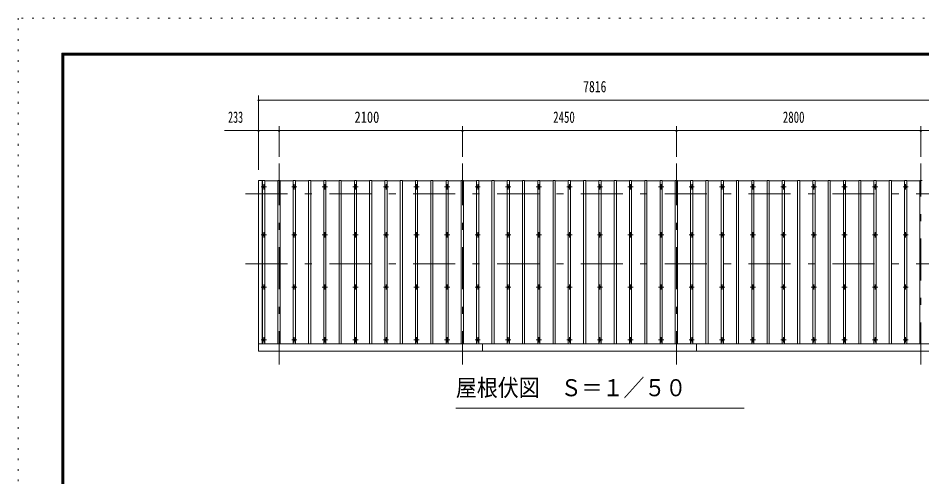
# Model space of a CAD drawing. Units: millimetres, scale not verified, with parts at other scales. Extents: x -23352 to 23352, y -10500 to 10500.
# Drawn here: x -6348 to 4001, y 5250 to 10500 of the extents above; entities that cross this region are included whole.
import ezdxf
from ezdxf.enums import TextEntityAlignment as Align

# ---------------------------------------------------------------- set-up
doc = ezdxf.new("R2010")
doc.units = ezdxf.units.MM
doc.header["$LTSCALE"] = 40
doc.linetypes.add('USER3', pattern=[24, 12, -5, 2, -5])
doc.linetypes.add('USER4', pattern=[3, 0.5, -2.5])
for name, color, linetype, lineweight in [('0-2_1-0BOLD', 7, 'Continuous', 18), ('0-3_1-2CENTER', 3, 'USER3', 18), ('0-4_1-4THIN', 4, 'Continuous', 18), ('0-5_1-5DIM', 3, 'Continuous', 18), ('0-C_F-F', 5, 'Continuous', 18), ('0-D_F-E_J_ADD', 5, 'USER4', 18)]:
    doc.layers.add(name, color=color, linetype=linetype, lineweight=lineweight)
doc.styles.add('ＭＳ ゴシック', font='')
doc.styles.get('ＭＳ ゴシック').set_extended_font_data('MS Gothic')

msp = doc.modelspace()

# ---------------------------------------------------------------- linework, layer by layer
at = {"layer": '0-2_1-0BOLD'}
for p, q in [((4222.54, 6774.16), (-3593.45, 6774.16)), ((-1030.45, 6774.16), (-1030.45, 6687.67)), ((1419.55, 6774.16), (1419.55, 6687.67)), ((-3593.45, 6687.67), (4222.54, 6687.67))]:
    msp.add_line(p, q, dxfattribs=at)
msp.add_lwpolyline([(-3553.45, 6774.16), (-3553.45, 8642.67), (-3593.45, 8642.67), (-3593.45, 6687.67)], dxfattribs=at)
for centre in [(-3535.45, 8570.29), (-3185.45, 8570.29), (-3185.45, 8570.29), (-2835.45, 8570.29), (-2485.45, 8570.29), (-2135.45, 8570.29), (-1785.45, 8570.29), (-1785.45, 8570.29), (-1435.45, 8570.29), (-1085.45, 8570.29), (-735.45, 8570.29), (-385.45, 8570.29), (-35.45, 8570.29), (314.55, 8570.29), (664.55, 8570.29), (664.55, 8570.29), (1014.55, 8570.29), (1364.55, 8570.29), (1714.55, 8570.29), (2064.55, 8570.29), (2414.55, 8570.29), (2764.55, 8570.29), (3114.55, 8570.29), (3464.55, 8570.29), (3464.55, 8570.29), (3814.55, 8570.29), (-3535.45, 8020.59), (-3185.45, 8020.59), (-3185.45, 8020.59), (-2835.45, 8020.59), (-2485.45, 8020.59), (-2135.45, 8020.59), (-1785.45, 8020.59), (-1785.45, 8020.59), (-1435.45, 8020.59), (-1085.45, 8020.59), (-735.45, 8020.59), (-385.45, 8020.59), (-35.45, 8020.59), (314.55, 8020.59), (664.55, 8020.59), (664.55, 8020.59), (1014.55, 8020.59), (1364.55, 8020.59), (1714.55, 8020.59), (2064.55, 8020.59), (2414.55, 8020.59), (2764.55, 8020.59), (3114.55, 8020.59), (3464.55, 8020.59), (3464.55, 8020.59), (3814.55, 8020.59), (-3535.45, 7422.81), (-3185.45, 7422.81), (-3185.45, 7422.81), (-2835.45, 7422.81), (-2485.45, 7422.81), (-2135.45, 7422.81), (-1785.45, 7422.81), (-1785.45, 7422.81), (-1435.45, 7422.81), (-1085.45, 7422.81), (-735.45, 7422.81), (-385.45, 7422.81), (-35.45, 7422.81), (314.55, 7422.81), (664.55, 7422.81), (664.55, 7422.81), (1014.55, 7422.81), (1364.55, 7422.81), (1714.55, 7422.81), (2064.55, 7422.81), (2414.55, 7422.81), (2764.55, 7422.81), (3114.55, 7422.81), (3464.55, 7422.81), (3464.55, 7422.81), (3814.55, 7422.81), (-3535.45, 6819.1), (-3185.45, 6819.1), (-3185.45, 6819.1), (-2835.45, 6819.1), (-2485.45, 6819.1), (-2135.45, 6819.1), (-1785.45, 6819.1), (-1785.45, 6819.1), (-1435.45, 6819.1), (-1085.45, 6819.1), (-735.45, 6819.1), (-385.45, 6819.1), (-35.45, 6819.1), (314.55, 6819.1), (664.55, 6819.1), (664.55, 6819.1), (1014.55, 6819.1), (1364.55, 6819.1), (1714.55, 6819.1), (2064.55, 6819.1), (2414.55, 6819.1), (2764.55, 6819.1), (3114.55, 6819.1), (3464.55, 6819.1), (3464.55, 6819.1), (3814.55, 6819.1)]:
    msp.add_circle(centre, 10, dxfattribs=at)
at = {"layer": '0-3_1-2CENTER'}
for p, q in [((-3360.45, 8837.68), (-3360.45, 6537.67)), ((-1260.45, 8837.68), (-1260.45, 6537.67)), ((1189.55, 8837.68), (1189.55, 6537.67)), ((3989.55, 6537.67), (3989.55, 8837.68)), ((3989.55, 6537.67), (3989.55, 8837.68)), ((-3535.45, 8600.28), (-3535.45, 8540.28)), ((-3185.45, 8540.28), (-3185.45, 8600.28)), ((-3185.45, 8600.28), (-3185.45, 8540.28)), ((-2835.45, 8540.28), (-2835.45, 8600.28)), ((-2485.45, 8600.28), (-2485.45, 8540.28)), ((-2135.45, 8600.28), (-2135.45, 8540.28)), ((-1785.45, 8540.28), (-1785.45, 8600.28)), ((-1785.45, 8600.28), (-1785.45, 8540.28)), ((-1435.45, 8600.28), (-1435.45, 8540.28)), ((-1085.45, 8540.28), (-1085.45, 8600.28)), ((-735.45, 8600.28), (-735.45, 8540.28)), ((-385.45, 8540.28), (-385.45, 8600.28)), ((-35.45, 8600.28), (-35.45, 8540.28)), ((314.55, 8600.28), (314.55, 8540.28)), ((664.55, 8540.28), (664.55, 8600.28)), ((664.55, 8600.28), (664.55, 8540.28)), ((1014.55, 8600.28), (1014.55, 8540.28)), ((1364.55, 8540.28), (1364.55, 8600.28)), ((1714.55, 8600.28), (1714.55, 8540.28)), ((2064.55, 8600.28), (2064.55, 8540.28)), ((2414.55, 8540.28), (2414.55, 8600.28)), ((2764.55, 8600.28), (2764.55, 8540.28)), ((3114.55, 8600.28), (3114.55, 8540.28)), ((3464.55, 8540.28), (3464.55, 8600.28)), ((3464.55, 8600.28), (3464.55, 8540.28)), ((3814.55, 8540.28), (3814.55, 8600.28)), ((-3743.45, 8487.67), (4372.55, 8487.67)), ((-3565.44, 8570.29), (-3505.45, 8570.29)), ((-3215.44, 8570.29), (-3155.45, 8570.29)), ((-2805.45, 8570.29), (-2865.44, 8570.29)), ((-2515.44, 8570.29), (-2455.45, 8570.29)), ((-2165.44, 8570.29), (-2105.45, 8570.29)), ((-1815.44, 8570.29), (-1755.45, 8570.29)), ((-1465.44, 8570.29), (-1405.45, 8570.29)), ((-1115.44, 8570.29), (-1055.45, 8570.29)), ((-765.44, 8570.29), (-705.45, 8570.29)), ((-355.45, 8570.29), (-415.44, 8570.29)), ((-65.44, 8570.29), (-5.45, 8570.29)), ((284.56, 8570.29), (344.55, 8570.29)), ((634.56, 8570.29), (694.55, 8570.29)), ((984.56, 8570.29), (1044.55, 8570.29)), ((1334.56, 8570.29), (1394.55, 8570.29)), ((1684.56, 8570.29), (1744.55, 8570.29)), ((2034.56, 8570.29), (2094.55, 8570.29)), ((2444.55, 8570.29), (2384.56, 8570.29)), ((2734.56, 8570.29), (2794.55, 8570.29)), ((3084.56, 8570.29), (3144.55, 8570.29)), ((3434.56, 8570.29), (3494.55, 8570.29)), ((3844.55, 8570.29), (3784.56, 8570.29)), ((-3505.45, 8020.59), (-3565.44, 8020.59)), ((-3535.45, 7990.59), (-3535.45, 8050.59)), ((-3155.45, 8020.59), (-3215.44, 8020.59)), ((-3185.45, 8050.59), (-3185.45, 7990.59)), ((-3185.45, 7990.59), (-3185.45, 8050.59)), ((-2805.45, 8020.59), (-2865.44, 8020.59)), ((-2835.45, 8050.59), (-2835.45, 7990.59)), ((-2515.44, 8020.59), (-2455.45, 8020.59)), ((-2485.45, 7990.59), (-2485.45, 8050.59)), ((-2165.44, 8020.59), (-2105.45, 8020.59)), ((-2135.45, 7990.59), (-2135.45, 8050.59)), ((-1755.45, 8020.59), (-1815.44, 8020.59)), ((-1785.45, 8050.59), (-1785.45, 7990.59)), ((-1785.45, 7990.59), (-1785.45, 8050.59)), ((-1465.44, 8020.59), (-1405.45, 8020.59)), ((-1435.45, 7990.59), (-1435.45, 8050.59)), ((-1055.45, 8020.59), (-1115.44, 8020.59)), ((-1085.45, 8050.59), (-1085.45, 7990.59)), ((-705.45, 8020.59), (-765.44, 8020.59)), ((-735.45, 7990.59), (-735.45, 8050.59)), ((-355.45, 8020.59), (-415.44, 8020.59)), ((-385.45, 8050.59), (-385.45, 7990.59)), ((-65.44, 8020.59), (-5.45, 8020.59)), ((-35.45, 7990.59), (-35.45, 8050.59)), ((284.56, 8020.59), (344.55, 8020.59)), ((314.55, 7990.59), (314.55, 8050.59)), ((694.55, 8020.59), (634.56, 8020.59)), ((664.55, 8050.59), (664.55, 7990.59)), ((664.55, 7990.59), (664.55, 8050.59)), ((984.56, 8020.59), (1044.55, 8020.59)), ((1014.55, 7990.59), (1014.55, 8050.59)), ((1394.55, 8020.59), (1334.56, 8020.59)), ((1364.55, 8050.59), (1364.55, 7990.59)), ((1684.56, 8020.59), (1744.55, 8020.59)), ((1714.55, 7990.59), (1714.55, 8050.59)), ((2034.56, 8020.59), (2094.55, 8020.59)), ((2064.55, 7990.59), (2064.55, 8050.59)), ((2444.55, 8020.59), (2384.56, 8020.59)), ((2414.55, 8050.59), (2414.55, 7990.59)), ((2794.55, 8020.59), (2734.56, 8020.59)), ((2764.55, 7990.59), (2764.55, 8050.59)), ((3144.55, 8020.59), (3084.56, 8020.59)), ((3114.55, 7990.59), (3114.55, 8050.59)), ((3494.55, 8020.59), (3434.56, 8020.59)), ((3464.55, 8050.59), (3464.55, 7990.59)), ((3464.55, 7990.59), (3464.55, 8050.59)), ((3784.56, 8020.59), (3844.55, 8020.59)), ((3814.55, 8050.59), (3814.55, 7990.59)), ((-3743.45, 7687.67), (4372.55, 7687.67)), ((-3535.45, 7392.8), (-3535.45, 7452.81)), ((-3185.45, 7452.81), (-3185.45, 7392.8)), ((-3185.45, 7392.8), (-3185.45, 7452.81)), ((-2835.45, 7452.81), (-2835.45, 7392.8)), ((-2485.45, 7392.8), (-2485.45, 7452.81)), ((-2135.45, 7392.8), (-2135.45, 7452.81)), ((-1785.45, 7452.81), (-1785.45, 7392.8)), ((-1785.45, 7392.8), (-1785.45, 7452.81)), ((-1435.45, 7392.8), (-1435.45, 7452.81)), ((-1085.45, 7452.81), (-1085.45, 7392.8)), ((-735.45, 7392.8), (-735.45, 7452.81)), ((-385.45, 7452.81), (-385.45, 7392.8)), ((-35.45, 7392.8), (-35.45, 7452.81)), ((314.55, 7392.8), (314.55, 7452.81)), ((664.55, 7452.81), (664.55, 7392.8)), ((664.55, 7392.8), (664.55, 7452.81)), ((1014.55, 7392.8), (1014.55, 7452.81)), ((1364.55, 7452.81), (1364.55, 7392.8)), ((1714.55, 7392.8), (1714.55, 7452.81)), ((2064.55, 7392.8), (2064.55, 7452.81)), ((2414.55, 7452.81), (2414.55, 7392.8)), ((2764.55, 7392.8), (2764.55, 7452.81)), ((3114.55, 7392.8), (3114.55, 7452.81)), ((3464.55, 7452.81), (3464.55, 7392.8)), ((3464.55, 7392.8), (3464.55, 7452.81)), ((3814.55, 7452.81), (3814.55, 7392.8)), ((-3505.45, 7422.81), (-3565.44, 7422.81)), ((-3155.45, 7422.81), (-3215.44, 7422.81)), ((-2805.45, 7422.81), (-2865.44, 7422.81)), ((-2515.44, 7422.81), (-2455.45, 7422.81)), ((-2165.44, 7422.81), (-2105.45, 7422.81)), ((-1755.45, 7422.81), (-1815.44, 7422.81)), ((-1465.44, 7422.81), (-1405.45, 7422.81)), ((-1055.45, 7422.81), (-1115.44, 7422.81)), ((-705.45, 7422.81), (-765.44, 7422.81)), ((-355.45, 7422.81), (-415.44, 7422.81)), ((-65.44, 7422.81), (-5.45, 7422.81)), ((284.56, 7422.81), (344.55, 7422.81)), ((694.55, 7422.81), (634.56, 7422.81)), ((984.56, 7422.81), (1044.55, 7422.81)), ((1394.55, 7422.81), (1334.56, 7422.81)), ((1684.56, 7422.81), (1744.55, 7422.81)), ((2034.56, 7422.81), (2094.55, 7422.81)), ((2444.55, 7422.81), (2384.56, 7422.81)), ((2794.55, 7422.81), (2734.56, 7422.81)), ((3144.55, 7422.81), (3084.56, 7422.81)), ((3494.55, 7422.81), (3434.56, 7422.81)), ((3844.55, 7422.81), (3784.56, 7422.81)), ((-3535.45, 6849.1), (-3535.45, 6789.1)), ((-3185.45, 6849.1), (-3185.45, 6789.1)), ((-3185.45, 6789.1), (-3185.45, 6849.1)), ((-2835.45, 6849.1), (-2835.45, 6789.1)), ((-2485.45, 6789.1), (-2485.45, 6849.1)), ((-2135.45, 6789.1), (-2135.45, 6849.1)), ((-1785.45, 6849.1), (-1785.45, 6789.1)), ((-1785.45, 6789.1), (-1785.45, 6849.1)), ((-1435.45, 6789.1), (-1435.45, 6849.1)), ((-1085.45, 6849.1), (-1085.45, 6789.1)), ((-735.45, 6789.1), (-735.45, 6849.1)), ((-385.45, 6849.1), (-385.45, 6789.1)), ((-35.45, 6789.1), (-35.45, 6849.1)), ((314.55, 6789.1), (314.55, 6849.1)), ((664.55, 6849.1), (664.55, 6789.1)), ((664.55, 6789.1), (664.55, 6849.1)), ((1014.55, 6789.1), (1014.55, 6849.1)), ((1364.55, 6849.1), (1364.55, 6789.1)), ((1714.55, 6789.1), (1714.55, 6849.1)), ((2064.55, 6789.1), (2064.55, 6849.1)), ((2414.55, 6849.1), (2414.55, 6789.1)), ((2764.55, 6789.1), (2764.55, 6849.1)), ((3114.55, 6789.1), (3114.55, 6849.1)), ((3464.55, 6849.1), (3464.55, 6789.1)), ((3464.55, 6789.1), (3464.55, 6849.1)), ((3814.55, 6849.1), (3814.55, 6789.1)), ((-3505.45, 6819.1), (-3565.44, 6819.1)), ((-3215.44, 6819.1), (-3155.45, 6819.1)), ((-2865.44, 6819.1), (-2805.45, 6819.1)), ((-2515.44, 6819.1), (-2455.45, 6819.1)), ((-2165.44, 6819.1), (-2105.45, 6819.1)), ((-1815.44, 6819.1), (-1755.45, 6819.1)), ((-1465.44, 6819.1), (-1405.45, 6819.1)), ((-1115.44, 6819.1), (-1055.45, 6819.1)), ((-765.44, 6819.1), (-705.45, 6819.1)), ((-415.44, 6819.1), (-355.45, 6819.1)), ((-65.44, 6819.1), (-5.45, 6819.1)), ((284.56, 6819.1), (344.55, 6819.1)), ((634.56, 6819.1), (694.55, 6819.1)), ((984.56, 6819.1), (1044.55, 6819.1)), ((1334.56, 6819.1), (1394.55, 6819.1)), ((1684.56, 6819.1), (1744.55, 6819.1)), ((2034.56, 6819.1), (2094.55, 6819.1)), ((2384.56, 6819.1), (2444.55, 6819.1)), ((2734.56, 6819.1), (2794.55, 6819.1)), ((3084.56, 6819.1), (3144.55, 6819.1)), ((3434.56, 6819.1), (3494.55, 6819.1)), ((3784.56, 6819.1), (3844.55, 6819.1))]:
    msp.add_line(p, q, dxfattribs=at)
at = {"layer": '0-4_1-4THIN'}
for p, q in [((-3547.95, 8638.43), (-3553.45, 8638.43)), ((-3522.95, 8638.43), (-3372.95, 8638.43)), ((-3372.95, 8642.67), (-3372.95, 6774.16)), ((-3347.95, 6774.16), (-3347.95, 8642.67)), ((-3347.95, 6774.16), (-3347.95, 8642.67)), ((-3347.95, 8638.43), (-3197.95, 8638.43)), ((-3197.95, 8642.67), (-3197.95, 6774.16)), ((-3172.95, 6774.16), (-3172.95, 8642.67)), ((-3172.95, 6774.16), (-3172.95, 8642.67)), ((-3172.95, 8638.43), (-3022.95, 8638.43)), ((-2997.95, 8638.43), (-2847.95, 8638.43)), ((-2822.95, 8638.43), (-2672.95, 8638.43)), ((-2647.95, 8638.43), (-2497.95, 8638.43)), ((-2472.95, 8638.43), (-2322.95, 8638.43)), ((-2297.95, 8638.43), (-2147.95, 8638.43)), ((-2122.95, 8638.43), (-1972.95, 8638.43)), ((-1972.95, 8642.67), (-1972.95, 6774.16)), ((-1972.95, 8642.67), (-1972.95, 6774.16)), ((-1947.95, 6774.16), (-1947.95, 8642.67)), ((-1947.95, 8638.43), (-1797.95, 8638.43)), ((-1797.95, 8642.67), (-1797.95, 6774.16)), ((-1797.95, 8642.67), (-1797.95, 6774.16)), ((-1772.95, 6774.16), (-1772.95, 8642.67)), ((-1772.95, 8638.43), (-1622.95, 8638.43)), ((-1597.95, 8638.43), (-1447.95, 8638.43)), ((-1422.95, 8638.43), (-1272.95, 8638.43)), ((-1247.95, 8638.43), (-1097.95, 8638.43)), ((-1072.95, 8638.43), (-922.95, 8638.43)), ((-922.95, 8642.67), (-922.95, 6774.16)), ((-897.95, 6774.16), (-897.95, 8642.67)), ((-897.95, 6774.16), (-897.95, 8642.67)), ((-897.95, 8638.43), (-747.95, 8638.43)), ((-722.95, 8638.43), (-572.95, 8638.43)), ((-547.95, 8638.43), (-397.95, 8638.43)), ((-372.95, 8638.43), (-222.95, 8638.43)), ((-197.95, 8638.43), (-47.95, 8638.43)), ((-22.95, 8638.43), (127.05, 8638.43)), ((152.05, 8638.43), (302.05, 8638.43)), ((327.05, 8638.43), (477.05, 8638.43)), ((477.05, 8642.67), (477.05, 6774.16)), ((477.05, 8642.67), (477.05, 6774.16)), ((502.05, 6774.16), (502.05, 8642.67)), ((502.05, 8638.43), (652.05, 8638.43)), ((652.05, 8642.67), (652.05, 6774.16)), ((652.05, 8642.67), (652.05, 6774.16)), ((677.05, 6774.16), (677.05, 8642.67)), ((677.05, 8638.43), (827.05, 8638.43)), ((852.05, 8638.43), (1002.05, 8638.43)), ((1027.05, 8638.43), (1177.05, 8638.43)), ((1202.05, 8638.43), (1352.05, 8638.43)), ((1377.05, 8638.43), (1527.05, 8638.43)), ((1552.05, 8638.43), (1702.05, 8638.43)), ((1727.05, 8638.43), (1877.05, 8638.43)), ((1902.05, 8638.43), (2052.05, 8638.43)), ((2077.05, 8638.43), (2227.05, 8638.43)), ((2252.05, 8638.43), (2402.05, 8638.43)), ((2427.05, 8638.43), (2577.05, 8638.43)), ((2602.05, 8638.43), (2752.05, 8638.43)), ((2777.05, 8638.43), (2927.05, 8638.43)), ((2952.05, 8638.43), (3102.05, 8638.43)), ((3127.05, 8638.43), (3277.05, 8638.43)), ((3277.05, 8642.67), (3277.05, 6774.16)), ((3302.05, 6774.16), (3302.05, 8642.67)), ((3302.05, 6774.16), (3302.05, 8642.67)), ((3302.05, 8638.43), (3452.05, 8638.43)), ((3452.05, 8642.67), (3452.05, 6774.16)), ((3477.05, 6774.16), (3477.05, 8642.67)), ((3477.05, 6774.16), (3477.05, 8642.67)), ((3477.05, 8638.43), (3627.05, 8638.43)), ((3652.05, 8638.43), (3802.05, 8638.43)), ((3802.05, 8642.67), (3802.05, 6774.16)), ((3827.05, 8642.67), (3802.05, 8642.67)), ((3827.05, 6774.16), (3827.05, 8642.67)), ((3827.05, 8638.43), (3977.05, 8638.43)), ((3977.05, 8642.67), (3977.05, 6774.16)), ((4002.05, 8642.67), (3977.05, 8642.67)), ((3977.05, 8642.67), (3977.05, 6774.16))]:
    msp.add_line(p, q, dxfattribs=at)
for points in [[(-3522.95, 6774.16), (-3522.95, 8642.67), (-3547.95, 8642.67), (-3547.95, 6774.16)], [(-3347.95, 8642.67), (-3372.95, 8642.67), (-3372.95, 6774.16)], [(-3172.95, 8642.67), (-3197.95, 8642.67), (-3197.95, 6774.16)], [(-2997.95, 6774.16), (-2997.95, 8642.67), (-3022.95, 8642.67), (-3022.95, 6774.16)], [(-2822.95, 6774.16), (-2822.95, 8642.67), (-2847.95, 8642.67), (-2847.95, 6774.16)], [(-2647.95, 6774.16), (-2647.95, 8642.67), (-2672.95, 8642.67), (-2672.95, 6774.16)], [(-2472.95, 6774.16), (-2472.95, 8642.67), (-2497.95, 8642.67), (-2497.95, 6774.16)], [(-2297.95, 6774.16), (-2297.95, 8642.67), (-2322.95, 8642.67), (-2322.95, 6774.16)], [(-2122.95, 6774.16), (-2122.95, 8642.67), (-2147.95, 8642.67), (-2147.95, 6774.16)], [(-1947.95, 6774.16), (-1947.95, 8642.67), (-1972.95, 8642.67)], [(-1772.95, 6774.16), (-1772.95, 8642.67), (-1797.95, 8642.67)], [(-1597.95, 6774.16), (-1597.95, 8642.67), (-1622.95, 8642.67), (-1622.95, 6774.16)], [(-1422.95, 6774.16), (-1422.95, 8642.67), (-1447.95, 8642.67), (-1447.95, 6774.16)], [(-1247.95, 6774.16), (-1247.95, 8642.67), (-1272.95, 8642.67), (-1272.95, 6774.16)], [(-1072.95, 6774.16), (-1072.95, 8642.67), (-1097.95, 8642.67), (-1097.95, 6774.16)], [(-897.95, 8642.67), (-922.95, 8642.67), (-922.95, 6774.16)], [(-722.95, 6774.16), (-722.95, 8642.67), (-747.95, 8642.67), (-747.95, 6774.16)], [(-547.95, 6774.16), (-547.95, 8642.67), (-572.95, 8642.67), (-572.95, 6774.16)], [(-372.95, 6774.16), (-372.95, 8642.67), (-397.95, 8642.67), (-397.95, 6774.16)], [(-197.95, 6774.16), (-197.95, 8642.67), (-222.95, 8642.67), (-222.95, 6774.16)], [(-22.95, 6774.16), (-22.95, 8642.67), (-47.95, 8642.67), (-47.95, 6774.16)], [(152.05, 6774.16), (152.05, 8642.67), (127.05, 8642.67), (127.05, 6774.16)], [(327.05, 6774.16), (327.05, 8642.67), (302.05, 8642.67), (302.05, 6774.16)], [(502.05, 6774.16), (502.05, 8642.67), (477.05, 8642.67)], [(677.05, 6774.16), (677.05, 8642.67), (652.05, 8642.67)], [(852.05, 6774.16), (852.05, 8642.67), (827.05, 8642.67), (827.05, 6774.16)], [(1027.05, 6774.16), (1027.05, 8642.67), (1002.05, 8642.67), (1002.05, 6774.16)], [(1202.05, 6774.16), (1202.05, 8642.67), (1177.05, 8642.67), (1177.05, 6774.16)], [(1377.05, 6774.16), (1377.05, 8642.67), (1352.05, 8642.67), (1352.05, 6774.16)], [(1552.05, 6774.16), (1552.05, 8642.67), (1527.05, 8642.67), (1527.05, 6774.16)], [(1727.05, 6774.16), (1727.05, 8642.67), (1702.05, 8642.67), (1702.05, 6774.16)], [(1902.05, 6774.16), (1902.05, 8642.67), (1877.05, 8642.67), (1877.05, 6774.16)], [(2077.05, 6774.16), (2077.05, 8642.67), (2052.05, 8642.67), (2052.05, 6774.16)], [(2252.05, 6774.16), (2252.05, 8642.67), (2227.05, 8642.67), (2227.05, 6774.16)], [(2427.05, 6774.16), (2427.05, 8642.67), (2402.05, 8642.67), (2402.05, 6774.16)], [(2602.05, 6774.16), (2602.05, 8642.67), (2577.05, 8642.67), (2577.05, 6774.16)], [(2777.05, 6774.16), (2777.05, 8642.67), (2752.05, 8642.67), (2752.05, 6774.16)], [(2952.05, 6774.16), (2952.05, 8642.67), (2927.05, 8642.67), (2927.05, 6774.16)], [(3127.05, 6774.16), (3127.05, 8642.67), (3102.05, 8642.67), (3102.05, 6774.16)], [(3302.05, 8642.67), (3277.05, 8642.67), (3277.05, 6774.16)], [(3477.05, 8642.67), (3452.05, 8642.67), (3452.05, 6774.16)], [(3652.05, 6774.16), (3652.05, 8642.67), (3627.05, 8642.67), (3627.05, 6774.16)]]:
    msp.add_lwpolyline(points, dxfattribs=at)
at = {"layer": '0-5_1-5DIM'}
for p, q in [((-3583.44, 9562.48), (-3603.44, 9562.48)), ((-3593.44, 9612.48), (-3593.44, 8762.48)), ((4615.05, 9212.48), (-3985.94, 9212.48)), ((-3583.44, 9212.48), (-3603.44, 9212.48)), ((-3350.45, 9212.48), (-3370.45, 9212.48)), ((-3360.45, 9262.48), (-3360.45, 8912.48)), ((-3360.45, 9212.48), (-1260.45, 9212.48)), ((-1250.45, 9212.48), (-1270.45, 9212.48)), ((-1260.45, 8912.48), (-1260.45, 9262.48)), ((-1260.45, 9212.48), (1189.55, 9212.48)), ((1199.55, 9212.48), (1179.55, 9212.48)), ((1189.55, 8912.48), (1189.55, 9262.48)), ((1189.55, 9212.48), (3989.55, 9212.48)), ((3999.56, 9212.48), (3979.56, 9212.48)), ((3989.55, 8912.48), (3989.55, 9262.48)), ((-1335.44, 6037.67), (1964.56, 6037.67))]:
    msp.add_line(p, q, dxfattribs=at)
msp.add_lwpolyline([(4222.55, 9562.48), (-3593.44, 9562.48), (4222.55, 9562.48)], dxfattribs=at)
for centre in [(-3593.44, 9562.48), (-3593.44, 9212.48), (-3360.45, 9212.48), (-1260.45, 9212.48), (1189.55, 9212.48), (3989.56, 9212.48)]:
    msp.add_arc(centre, 10, 180, 0, dxfattribs=at)
at = {"layer": '0-C_F-F'}
for points in [[(-5848.13, 10100), (-5848.13, -10000), (22851.87, -10000), (22851.87, 10100)], [(-5845.63, 10097.5), (22849.37, 10097.5), (22849.37, -9997.5), (-5845.63, -9997.5)], [(-5843.13, 10095), (-5843.13, -9995), (22846.87, -9995), (22846.87, 10095)], [(-5840.63, 10092.5), (22844.37, 10092.5), (22844.37, -9992.5), (-5840.63, -9992.5)], [(-5838.13, 10090), (22841.87, 10090), (22841.87, -9990), (-5838.13, -9990)], [(-5835.63, 10087.5), (22839.37, 10087.5), (22839.37, -9987.5), (-5835.63, -9987.5)], [(-5833.13, 10085), (22836.87, 10085), (22836.87, -9985), (-5833.13, -9985)], [(-5830.63, 10082.5), (-5830.63, -9982.5), (22834.37, -9982.5), (22834.37, 10082.5)], [(-5828.13, 10080), (-5828.13, -9980), (22831.87, -9980), (22831.87, 10080)], [(-5825.63, 10077.5), (-5825.63, -9977.5), (22829.37, -9977.5), (22829.37, 10077.5)], [(-5823.13, 10075), (22826.87, 10075), (22826.87, -9975), (-5823.13, -9975)]]:
    msp.add_lwpolyline(points, close=True, dxfattribs=at)
at = {"layer": '0-D_F-E_J_ADD'}
msp.add_lwpolyline([(-6348.13, 10500), (-6348.13, -10500), (23351.87, -10500), (23351.87, 10500)], close=True, dxfattribs=at)

# ---------------------------------------------------------------- texts
at = {"layer": '0-5_1-5DIM', "color": 7, "style": 'ＭＳ ゴシック'}
for s, height, width, p in [('7816', 130.2, 0.75, (122.33, 9612.48)), ('233', 130.2, 0.65, (-3944.12, 9262.48)), ('2100', 130.2, 0.8, (-2495.83, 9262.48)), ('2450', 130.2, 0.7, (-221.45, 9262.48)), ('2800', 130.2, 0.7, (2408.28, 9262.48)), ('屋根伏図\u3000Ｓ＝１／５０', 195.4, 0.9, (-1335.44, 6114.32))]:
    msp.add_text(s, height=height, dxfattribs=dict(at, width=width)).set_placement(p, align=Align.BOTTOM_LEFT)

doc.saveas('drawing.dxf')
